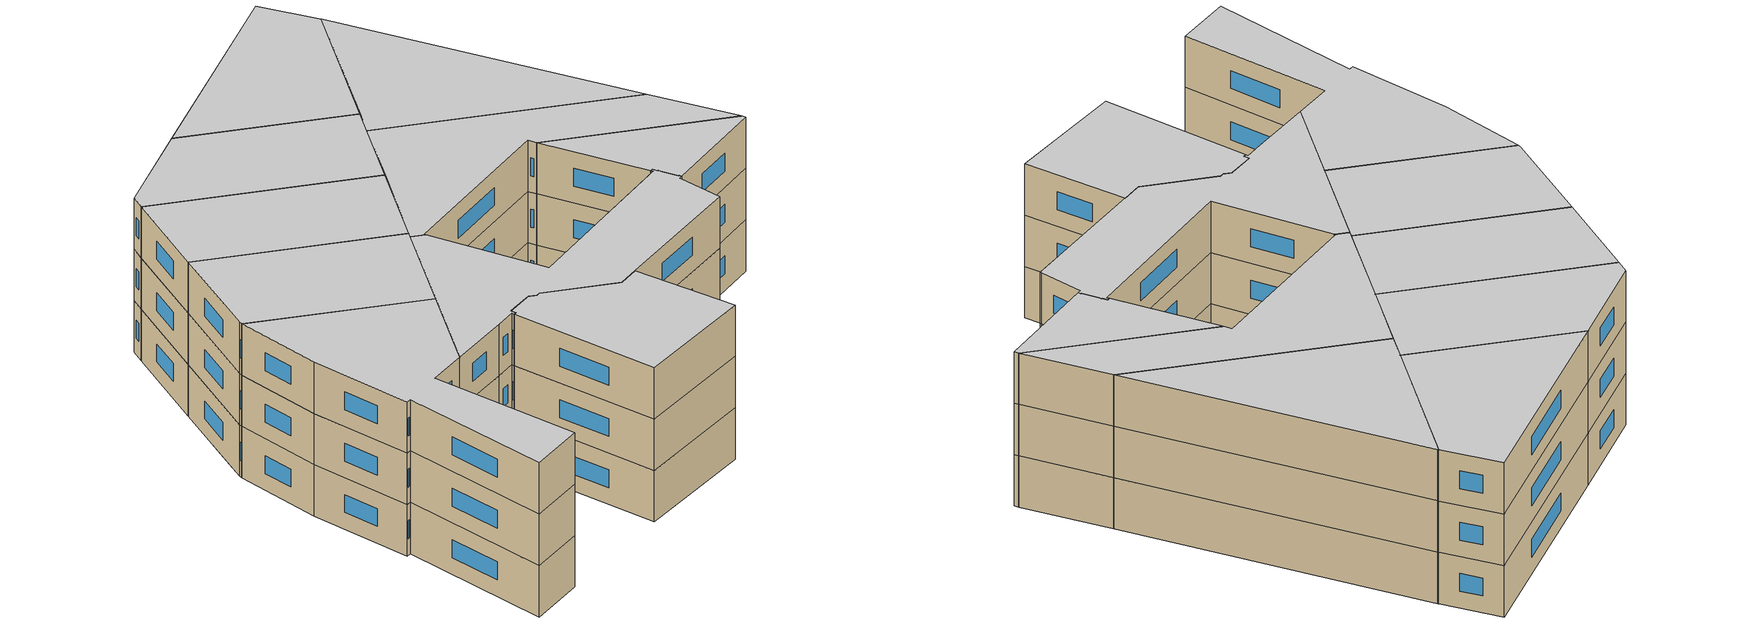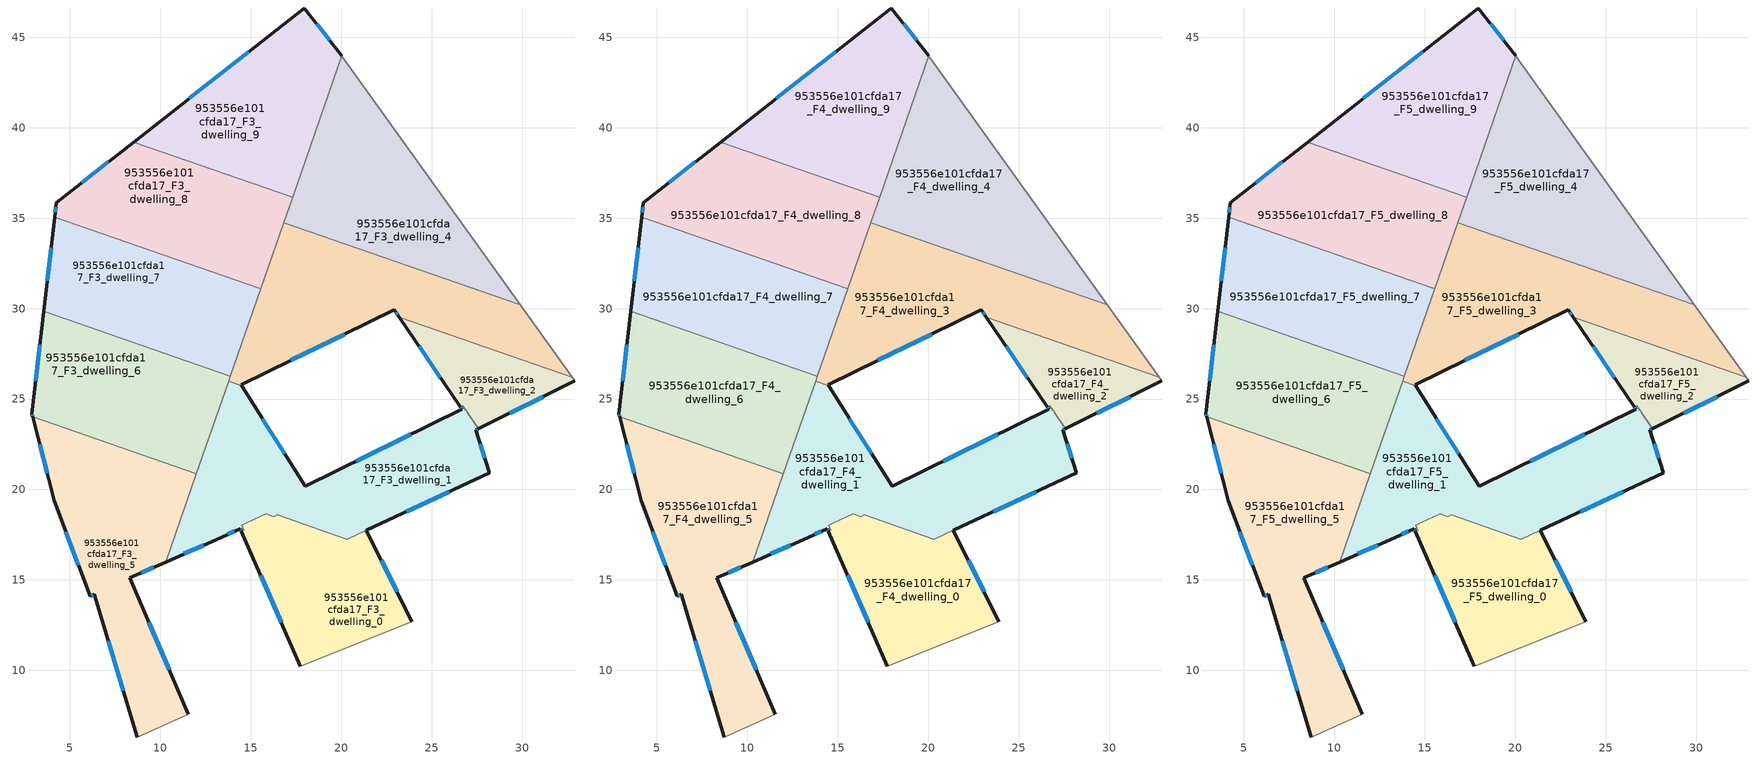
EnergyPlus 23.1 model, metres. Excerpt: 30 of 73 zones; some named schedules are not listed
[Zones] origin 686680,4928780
953556e101cfda17_F3_dwelling_0
 floor to 953556e101cfda17_F2_dwelling_8 (EU_floor_Construction): 21.38,17.74 23.91,12.69 18.26,10.44 19.36,17.58 20.33,17.25 z9
 floor to 953556e101cfda17_F2_dwelling_7 (EU_floor_Construction): 19.36,17.58 18.26,10.44 17.74,10.23 14.48,17.69 14.62,17.75 14.5,18.03 14.77,18.15 15.86,18.64 16.27,18.5 16.47,18.59 z9
 wall outside (EU_wall_Construction): 23.91,12.69 21.38,17.74 / 14.48,17.69 17.74,10.23 z9:12
 wall to 953556e101cfda17_F3_dwelling_1 (EU_wall_Construction): 20.32,17.25 16.47,18.59 16.27,18.5 15.86,18.64 14.77,18.15 14.5,18.03 14.62,17.75 14.48,17.69 / 21.38,17.74 20.33,17.25 z9:12
 wall adiabatic (EU_wall_Construction): 17.74,10.23 23.91,12.69 z9:12
 window (EU_Window_Construction): 23.09,14.33 22.2,16.1 / 15.54,15.27 16.68,12.66 z9.98:11.02
953556e101cfda17_F3_dwelling_1
 floor to 953556e101cfda17_F2_dwelling_6 (EU_floor_Construction): 16.46,22.63 17.06,21.68 14.04,18.71 14.42,17.83 13.4,17.37 10.29,15.99 11.95,20.76 z9
 floor to 953556e101cfda17_F2_dwelling_8 (EU_floor_Construction): 27.44,23.31 27.44,23.29 28.2,20.96 28.21,20.92 20.33,17.25 19.36,17.58 19.91,21.1 26.66,24.45 z9
 floor to 953556e101cfda17_F2_dwelling_5 (EU_floor_Construction): 14.95,25.03 16.46,22.63 11.95,20.76 13.44,25.02 z9
 floor to 953556e101cfda17_F2_dwelling_7 (EU_floor_Construction): 19.91,21.1 19.36,17.58 16.47,18.59 16.27,18.5 15.86,18.64 14.77,18.15 14.5,18.03 14.62,17.75 14.48,17.69 14.04,18.72 17.06,21.68 18.02,20.17 z9
 floor to 953556e101cfda17_F2_dwelling_4 (EU_floor_Construction): 14.5,25.73 14.95,25.03 13.44,25.02 13.77,25.99 z9
 floor to 953556e101cfda17_F2_dwelling_9 (EU_floor_Construction): 26.92,24.41 26.97,24.27 27.5,23.49 27.53,23.5 27.58,23.36 27.44,23.29 27.44,23.31 26.58,24.58 26.71,24.64 26.88,24.39 z9
 wall outside (EU_wall_Construction): 10.29,15.99 13.4,17.37 14.42,17.83 14.48,17.69 / 26.66,24.45 18.02,20.17 14.5,25.73 / 26.66,24.45 26.58,24.58 / 21.38,17.74 28.21,20.92 28.2,20.96 27.44,23.29 27.58,23.36 z9:12
 wall to 953556e101cfda17_F3_dwelling_3 (EU_wall_Construction): 14.5,25.73 13.77,25.99 z9:12
 wall to 953556e101cfda17_F3_dwelling_2 (EU_wall_Construction): 27.58,23.36 27.53,23.5 27.5,23.49 26.97,24.27 26.92,24.41 26.88,24.39 26.71,24.64 26.58,24.58 z9:12
 wall to 953556e101cfda17_F3_dwelling_6 (EU_wall_Construction): 13.77,25.99 11.99,20.86 z9:12
 wall to 953556e101cfda17_F3_dwelling_5 (EU_wall_Construction): 11.99,20.86 10.29,15.99 z9:12
 window (EU_Window_Construction): 14.44,17.79 14.46,17.74 / 13.73,17.52 14.09,17.68 / 11.3,16.44 12.39,16.92 / 16.88,21.98 15.65,23.92 / 23.85,23.06 20.83,21.56 / 26.63,24.49 26.6,24.53 / 27.49,23.31 27.53,23.34 / 27.95,21.72 27.69,22.53 / 23.6,18.77 25.99,19.89 z9.98:11.02
953556e101cfda17_F3_dwelling_2
 floor to 953556e101cfda17_F2_dwelling_10 (EU_floor_Construction): 23.67,29.37 23.49,29.12 23.22,29.52 z9
 floor to 953556e101cfda17_F2_dwelling_9 (EU_floor_Construction): 32.77,26.2 32.91,26 27.58,23.36 27.53,23.5 27.5,23.49 26.97,24.27 26.92,24.41 26.88,24.39 26.71,24.64 26.58,24.58 23.49,29.12 23.67,29.37 z9
 wall outside (EU_wall_Construction): 23.22,29.52 26.58,24.58 / 27.58,23.36 32.91,26 z9:12
 wall to 953556e101cfda17_F3_dwelling_3 (EU_wall_Construction): 32.77,26.2 23.22,29.52 z9:12
 wall adiabatic (EU_wall_Construction): 32.91,26 32.77,26.2 z9:12
 window (EU_Window_Construction): 24.31,27.91 25.48,26.18 / 29.31,24.22 31.18,25.14 z9.98:11.02
953556e101cfda17_F3_dwelling_3
 floor to 953556e101cfda17_F2_dwelling_9 (EU_floor_Construction): 29.9,30.21 32.77,26.2 23.67,29.37 25.43,31.77 z9
 floor to 953556e101cfda17_F2_dwelling_10 (EU_floor_Construction): 25.43,31.77 23.67,29.37 23.22,29.52 22.94,29.93 20.52,28.75 20.52,33.48 z9
 floor to 953556e101cfda17_F2_dwelling_0 (EU_floor_Construction): 20.52,33.48 20.52,28.75 19.64,28.32 18.02,34.35 z9
 floor to 953556e101cfda17_F2_dwelling_4 (EU_floor_Construction): 16.35,26.72 14.46,25.8 14.5,25.73 13.77,25.99 14.31,27.53 z9
 floor to 953556e101cfda17_F2_dwelling_1 (EU_floor_Construction): 18.02,34.35 19.64,28.32 18.75,27.89 15.97,32.3 16.83,34.76 z9
 floor to 953556e101cfda17_F2_dwelling_2 (EU_floor_Construction): 15.97,32.3 18.75,27.89 17.72,27.39 15.03,29.61 z9
 floor to 953556e101cfda17_F2_dwelling_3 (EU_floor_Construction): 17.72,27.39 16.35,26.72 14.31,27.53 15.03,29.61 z9
 wall outside (EU_wall_Construction): 14.5,25.73 14.46,25.8 22.94,29.93 23.22,29.52 z9:12
 wall to 953556e101cfda17_F3_dwelling_4 (EU_wall_Construction): 29.9,30.21 16.83,34.76 z9:12
 wall adiabatic (EU_wall_Construction): 32.77,26.2 29.9,30.21 z9:12
 wall to 953556e101cfda17_F3_dwelling_7 (EU_wall_Construction): 15.55,31.1 13.87,26.26 z9:12
 wall to 953556e101cfda17_F3_dwelling_8 (EU_wall_Construction): 16.83,34.76 15.55,31.09 z9:12
 wall to 953556e101cfda17_F3_dwelling_6 (EU_wall_Construction): 13.87,26.26 13.77,25.99 z9:12
 window (EU_Window_Construction): 23.03,29.8 23.13,29.66 / 17.22,27.14 20.18,28.59 z9.98:11.02
953556e101cfda17_F3_dwelling_4
 floor to 953556e101cfda17_F2_dwelling_0 (EU_floor_Construction): 20.07,43.94 20.52,43.31 20.52,33.48 18.02,34.35 17.44,36.5 20.04,43.98 z9
 floor adiabatic (EU_floor_Construction): 20.52,43.31 20.07,43.94 29.9,30.21 20.52,33.48 z9; 17.44,36.5 18.02,34.35 16.83,34.76 z9
 wall adiabatic (EU_wall_Construction): 29.9,30.21 20.07,43.94 20.04,43.98 z9:12
 wall to 953556e101cfda17_F3_dwelling_9 (EU_wall_Construction): 20.04,43.98 17.31,36.15 z9:12
 wall to 953556e101cfda17_F3_dwelling_8 (EU_wall_Construction): 17.31,36.15 16.83,34.76 z9:12
953556e101cfda17_F3_dwelling_5
 floor to 953556e101cfda17_F2_dwelling_5 (EU_floor_Construction): 11.99,20.86 11.95,20.76 4.74,17.76 4.13,19.38 2.93,24.02 z9
 floor to 953556e101cfda17_F2_dwelling_6 (EU_floor_Construction): 11.95,20.76 10.29,15.99 8.31,15.11 11.55,7.57 8.72,6.31 6.34,14.21 6.11,14.1 4.74,17.76 z9
 wall outside (EU_wall_Construction): 2.93,24.02 4.13,19.38 6.11,14.1 6.34,14.21 8.72,6.31 / 11.55,7.57 8.31,15.11 10.29,15.99 z9:12
 wall to 953556e101cfda17_F3_dwelling_6 (EU_wall_Construction): 11.99,20.86 2.93,24.02 z9:12
 wall adiabatic (EU_wall_Construction): 8.72,6.31 11.55,7.57 z9:12
 window (EU_Window_Construction): 6.19,14.14 6.27,14.17 / 4.78,17.66 5.47,15.82 / 3.32,22.51 3.74,20.89 / 8.95,15.4 9.65,15.7 / 10.5,10.02 9.37,12.66 / 7.12,11.64 7.95,8.88 z9.98:11.02
953556e101cfda17_F3_dwelling_6
 floor to 953556e101cfda17_F2_dwelling_4 (EU_floor_Construction): 13.87,26.26 13.44,25.02 2.98,24.95 3.55,29.86 z9
 floor to 953556e101cfda17_F2_dwelling_5 (EU_floor_Construction): 13.44,25.02 11.99,20.86 2.93,24.02 2.89,24.17 2.98,24.95 z9
 wall outside (EU_wall_Construction): 3.55,29.86 2.89,24.17 2.93,24.02 z9:12
 wall to 953556e101cfda17_F3_dwelling_7 (EU_wall_Construction): 13.87,26.26 3.55,29.86 z9:12
 window (EU_Window_Construction): 2.91,24.12 2.92,24.07 / 3.34,28.01 3.11,26.02 z9.98:11.02
953556e101cfda17_F3_dwelling_7
 floor to 953556e101cfda17_F2_dwelling_3 (EU_floor_Construction): 11.55,32.49 15.03,29.61 14.31,27.53 3.77,31.69 4.16,35.06 z9
 floor to 953556e101cfda17_F2_dwelling_2 (EU_floor_Construction): 15.55,31.09 15.03,29.61 11.55,32.49 z9
 floor to 953556e101cfda17_F2_dwelling_4 (EU_floor_Construction): 14.31,27.53 13.87,26.26 3.55,29.86 3.77,31.69 z9
 wall outside (EU_wall_Construction): 4.16,35.06 3.55,29.86 z9:12
 wall to 953556e101cfda17_F3_dwelling_8 (EU_wall_Construction): 15.55,31.09 4.16,35.06 z9:12
 window (EU_Window_Construction): 3.96,33.37 3.75,31.55 z9.98:11.02
953556e101cfda17_F3_dwelling_8
 floor to 953556e101cfda17_F2_dwelling_2 (EU_floor_Construction): 12.49,37.83 15.97,32.3 15.55,31.09 11.55,32.49 5.9,37.16 8.52,39.22 z9
 floor to 953556e101cfda17_F2_dwelling_3 (EU_floor_Construction): 11.55,32.49 4.16,35.06 4.25,35.87 5.9,37.16 z9
 floor to 953556e101cfda17_F2_dwelling_1 (EU_floor_Construction): 17.31,36.15 15.97,32.3 12.49,37.83 z9
 wall outside (EU_wall_Construction): 8.52,39.22 4.25,35.87 4.16,35.06 z9:12
 wall to 953556e101cfda17_F3_dwelling_9 (EU_wall_Construction): 17.31,36.15 8.52,39.22 z9:12
 window (EU_Window_Construction): 4.22,35.61 4.19,35.33 / 7.13,38.13 5.64,36.96 z9.98:11.02
953556e101cfda17_F3_dwelling_9
 floor to 953556e101cfda17_F2_dwelling_1 (EU_floor_Construction): 15.27,44.52 17.44,36.5 17.31,36.15 12.49,37.83 10.6,40.85 z9
 floor to 953556e101cfda17_F2_dwelling_0 (EU_floor_Construction): 17.96,46.63 20.04,43.98 17.44,36.5 15.27,44.52 z9
 floor to 953556e101cfda17_F2_dwelling_2 (EU_floor_Construction): 10.6,40.85 12.49,37.83 8.52,39.22 z9
 wall outside (EU_wall_Construction): 20.04,43.98 17.96,46.63 8.52,39.22 z9:12
 window (EU_Window_Construction): 14.89,44.22 11.59,41.63 / 19.36,44.84 18.64,45.77 z9.98:11.02
953556e101cfda17_F4_dwelling_0
 floor to 953556e101cfda17_F3_dwelling_0 (EU_floor_Construction): 21.38,17.74 23.91,12.69 17.74,10.23 14.48,17.69 14.62,17.75 14.5,18.03 14.77,18.15 15.86,18.64 16.27,18.5 16.47,18.59 20.33,17.25 z12
 wall outside (EU_wall_Construction): 23.91,12.69 21.38,17.74 / 14.48,17.69 17.74,10.23 z12:15
 wall to 953556e101cfda17_F4_dwelling_1 (EU_wall_Construction): 20.32,17.25 16.47,18.59 16.27,18.5 15.86,18.64 14.77,18.15 14.5,18.03 14.62,17.75 14.48,17.69 / 21.38,17.74 20.33,17.25 z12:15
 wall adiabatic (EU_wall_Construction): 17.74,10.23 23.91,12.69 z12:15
 window (EU_Window_Construction): 23.09,14.33 22.2,16.1 / 15.54,15.27 16.68,12.66 z12.98:14.02
953556e101cfda17_F4_dwelling_1
 floor to 953556e101cfda17_F3_dwelling_1 (EU_floor_Construction): 26.71,24.64 26.88,24.39 26.92,24.41 26.97,24.27 27.5,23.49 27.53,23.5 27.58,23.36 27.44,23.29 28.2,20.96 28.21,20.92 20.32,17.25 16.47,18.59 16.27,18.5 15.86,18.64 14.77,18.15 14.5,18.03 14.62,17.75 14.48,17.69 14.42,17.83 13.4,17.37 10.29,15.99 13.77,25.99 14.5,25.73 18.02,20.17 26.66,24.45 26.58,24.58 z12
 wall outside (EU_wall_Construction): 10.29,15.99 13.4,17.37 14.42,17.83 14.48,17.69 / 26.58,24.58 26.66,24.45 18.02,20.17 14.5,25.73 / 21.38,17.74 28.21,20.92 28.2,20.96 27.44,23.29 27.58,23.36 z12:15
 wall to 953556e101cfda17_F4_dwelling_3 (EU_wall_Construction): 14.5,25.73 13.77,25.99 z12:15
 wall to 953556e101cfda17_F4_dwelling_2 (EU_wall_Construction): 27.58,23.36 27.53,23.5 27.5,23.49 26.97,24.27 26.92,24.41 26.88,24.39 26.71,24.64 26.58,24.58 z12:15
 wall to 953556e101cfda17_F4_dwelling_6 (EU_wall_Construction): 13.77,25.99 11.99,20.86 z12:15
 wall to 953556e101cfda17_F4_dwelling_5 (EU_wall_Construction): 11.99,20.86 10.29,15.99 z12:15
 window (EU_Window_Construction): 14.44,17.79 14.46,17.74 / 13.73,17.52 14.09,17.68 / 11.3,16.44 12.39,16.92 / 16.88,21.98 15.65,23.92 / 23.85,23.06 20.83,21.56 / 26.6,24.53 26.63,24.49 / 27.49,23.31 27.53,23.34 / 27.95,21.72 27.69,22.53 / 23.6,18.77 25.99,19.89 z12.98:14.02
953556e101cfda17_F4_dwelling_2
 floor to 953556e101cfda17_F3_dwelling_2 (EU_floor_Construction): 32.77,26.2 32.91,26 27.58,23.36 27.53,23.5 27.5,23.49 26.97,24.27 26.92,24.41 26.88,24.39 26.71,24.64 26.58,24.58 23.22,29.52 z12
 wall outside (EU_wall_Construction): 23.22,29.52 26.58,24.58 / 27.58,23.36 32.91,26 z12:15
 wall to 953556e101cfda17_F4_dwelling_3 (EU_wall_Construction): 32.77,26.2 23.22,29.52 z12:15
 wall adiabatic (EU_wall_Construction): 32.91,26 32.77,26.2 z12:15
 window (EU_Window_Construction): 24.31,27.91 25.48,26.18 / 29.31,24.22 31.18,25.14 z12.98:14.02
953556e101cfda17_F4_dwelling_3
 floor to 953556e101cfda17_F3_dwelling_3 (EU_floor_Construction): 29.9,30.21 32.77,26.2 23.22,29.52 22.94,29.93 14.46,25.8 14.5,25.73 13.77,25.99 16.83,34.76 z12
 wall outside (EU_wall_Construction): 14.5,25.73 14.46,25.8 22.94,29.93 23.22,29.52 z12:15
 wall to 953556e101cfda17_F4_dwelling_4 (EU_wall_Construction): 29.9,30.21 16.83,34.76 z12:15
 wall adiabatic (EU_wall_Construction): 32.77,26.2 29.9,30.21 z12:15
 wall to 953556e101cfda17_F4_dwelling_7 (EU_wall_Construction): 15.55,31.1 13.87,26.26 z12:15
 wall to 953556e101cfda17_F4_dwelling_8 (EU_wall_Construction): 16.83,34.76 15.55,31.09 z12:15
 wall to 953556e101cfda17_F4_dwelling_6 (EU_wall_Construction): 13.87,26.26 13.77,25.99 z12:15
 window (EU_Window_Construction): 23.03,29.8 23.13,29.66 / 17.22,27.14 20.18,28.59 z12.98:14.02
953556e101cfda17_F4_dwelling_4
 floor to 953556e101cfda17_F3_dwelling_4 (EU_floor_Construction): 20.07,43.94 29.9,30.21 16.83,34.76 20.04,43.98 z12
 wall adiabatic (EU_wall_Construction): 29.9,30.21 20.07,43.94 20.04,43.98 z12:15
 wall to 953556e101cfda17_F4_dwelling_9 (EU_wall_Construction): 20.04,43.98 17.31,36.15 z12:15
 wall to 953556e101cfda17_F4_dwelling_8 (EU_wall_Construction): 17.31,36.15 16.83,34.76 z12:15
953556e101cfda17_F4_dwelling_5
 floor to 953556e101cfda17_F3_dwelling_5 (EU_floor_Construction): 11.99,20.86 10.29,15.99 8.31,15.11 11.55,7.57 8.72,6.31 6.34,14.21 6.11,14.1 4.13,19.38 2.93,24.02 z12
 wall outside (EU_wall_Construction): 2.93,24.02 4.13,19.38 6.11,14.1 6.34,14.21 8.72,6.31 / 11.55,7.57 8.31,15.11 10.29,15.99 z12:15
 wall to 953556e101cfda17_F4_dwelling_6 (EU_wall_Construction): 11.99,20.86 2.93,24.02 z12:15
 wall adiabatic (EU_wall_Construction): 8.72,6.31 11.55,7.57 z12:15
 window (EU_Window_Construction): 6.19,14.14 6.27,14.17 / 4.78,17.66 5.47,15.82 / 3.32,22.51 3.74,20.89 / 8.95,15.4 9.65,15.7 / 10.5,10.02 9.37,12.66 / 7.12,11.64 7.95,8.88 z12.98:14.02
953556e101cfda17_F4_dwelling_6
 floor to 953556e101cfda17_F3_dwelling_6 (EU_floor_Construction): 13.87,26.26 11.99,20.86 2.93,24.02 2.89,24.17 3.55,29.86 z12
 wall outside (EU_wall_Construction): 3.55,29.86 2.89,24.17 2.93,24.02 z12:15
 wall to 953556e101cfda17_F4_dwelling_7 (EU_wall_Construction): 13.87,26.26 3.55,29.86 z12:15
 window (EU_Window_Construction): 2.91,24.12 2.92,24.07 / 3.34,28.01 3.11,26.02 z12.98:14.02
953556e101cfda17_F4_dwelling_7
 floor to 953556e101cfda17_F3_dwelling_7 (EU_floor_Construction): 15.55,31.09 13.87,26.26 3.55,29.86 4.16,35.06 z12
 wall outside (EU_wall_Construction): 4.16,35.06 3.55,29.86 z12:15
 wall to 953556e101cfda17_F4_dwelling_8 (EU_wall_Construction): 15.55,31.09 4.16,35.06 z12:15
 window (EU_Window_Construction): 3.96,33.37 3.75,31.55 z12.98:14.02
953556e101cfda17_F4_dwelling_8
 floor to 953556e101cfda17_F3_dwelling_8 (EU_floor_Construction): 17.31,36.15 15.55,31.09 4.16,35.06 4.25,35.87 8.52,39.22 z12
 wall outside (EU_wall_Construction): 8.52,39.22 4.25,35.87 4.16,35.06 z12:15
 wall to 953556e101cfda17_F4_dwelling_9 (EU_wall_Construction): 17.31,36.15 8.52,39.22 z12:15
 window (EU_Window_Construction): 4.22,35.61 4.19,35.33 / 7.13,38.13 5.64,36.96 z12.98:14.02
953556e101cfda17_F4_dwelling_9
 floor to 953556e101cfda17_F3_dwelling_9 (EU_floor_Construction): 17.96,46.63 20.04,43.98 17.31,36.15 8.52,39.22 z12
 wall outside (EU_wall_Construction): 20.04,43.98 17.96,46.63 8.52,39.22 z12:15
 window (EU_Window_Construction): 14.89,44.22 11.59,41.63 / 19.36,44.84 18.64,45.77 z12.98:14.02
953556e101cfda17_F5_dwelling_0
 floor to 953556e101cfda17_F4_dwelling_0 (EU_floor_Construction): 21.38,17.74 23.91,12.69 17.74,10.23 14.48,17.69 14.62,17.75 14.5,18.03 14.77,18.15 15.86,18.64 16.27,18.5 16.47,18.59 20.33,17.25 z15
 wall outside (EU_wall_Construction): 23.91,12.69 21.38,17.74 / 14.48,17.69 17.74,10.23 z15:18
 wall to 953556e101cfda17_F5_dwelling_1 (EU_wall_Construction): 20.32,17.25 16.47,18.59 16.27,18.5 15.86,18.64 14.77,18.15 14.5,18.03 14.62,17.75 14.48,17.69 / 21.38,17.74 20.33,17.25 z15:18
 wall adiabatic (EU_wall_Construction): 17.74,10.23 23.91,12.69 z15:18
 window (EU_Window_Construction): 23.09,14.33 22.2,16.1 / 15.54,15.27 16.68,12.66 z15.98:17.02
 ceiling to 953556e101cfda17_F6_dwelling_0 (EU_floor_Construction): 23.91,12.69 21.38,17.74 20.33,17.25 16.47,18.59 16.27,18.5 15.86,18.64 14.77,18.15 14.5,18.03 14.62,17.75 14.48,17.69 17.74,10.23 z18
953556e101cfda17_F5_dwelling_1
 floor to 953556e101cfda17_F4_dwelling_1 (EU_floor_Construction): 26.71,24.64 26.88,24.39 26.92,24.41 26.97,24.27 27.5,23.49 27.53,23.5 27.58,23.36 27.44,23.29 28.2,20.96 28.21,20.92 20.32,17.25 16.47,18.59 16.27,18.5 15.86,18.64 14.77,18.15 14.5,18.03 14.62,17.75 14.48,17.69 14.42,17.83 13.4,17.37 10.29,15.99 13.77,25.99 14.5,25.73 18.02,20.17 26.66,24.45 26.58,24.58 z15
 wall outside (EU_wall_Construction): 10.29,15.99 13.4,17.37 14.42,17.83 14.48,17.69 / 26.58,24.58 26.66,24.45 18.02,20.17 14.5,25.73 / 21.38,17.74 28.21,20.92 28.2,20.96 27.44,23.29 27.58,23.36 z15:18
 wall to 953556e101cfda17_F5_dwelling_3 (EU_wall_Construction): 14.5,25.73 13.77,25.99 z15:18
 wall to 953556e101cfda17_F5_dwelling_2 (EU_wall_Construction): 27.58,23.36 27.53,23.5 27.5,23.49 26.97,24.27 26.92,24.41 26.88,24.39 26.71,24.64 26.58,24.58 z15:18
 wall to 953556e101cfda17_F5_dwelling_6 (EU_wall_Construction): 13.77,25.99 11.99,20.86 z15:18
 wall to 953556e101cfda17_F5_dwelling_5 (EU_wall_Construction): 11.99,20.86 10.29,15.99 z15:18
 window (EU_Window_Construction): 14.44,17.79 14.46,17.74 / 13.73,17.52 14.09,17.68 / 11.3,16.44 12.39,16.92 / 16.88,21.98 15.65,23.92 / 23.85,23.06 20.83,21.56 / 26.6,24.53 26.63,24.49 / 27.49,23.31 27.53,23.34 / 27.95,21.72 27.69,22.53 / 23.6,18.77 25.99,19.89 z15.98:17.02
 ceiling to 953556e101cfda17_F6_dwelling_1 (EU_floor_Construction): 28.21,20.92 28.2,20.96 27.44,23.29 27.58,23.36 27.53,23.5 27.5,23.49 26.97,24.27 26.92,24.41 26.88,24.39 26.71,24.64 26.58,24.58 26.66,24.45 18.02,20.17 14.5,25.73 13.77,25.99 10.29,15.99 13.4,17.37 14.42,17.83 14.48,17.69 14.62,17.75 14.5,18.03 14.77,18.15 15.86,18.64 16.27,18.5 16.47,18.59 20.32,17.25 z18
953556e101cfda17_F5_dwelling_2
 floor to 953556e101cfda17_F4_dwelling_2 (EU_floor_Construction): 32.77,26.2 32.91,26 27.58,23.36 27.53,23.5 27.5,23.49 26.97,24.27 26.92,24.41 26.88,24.39 26.71,24.64 26.58,24.58 23.22,29.52 z15
 wall outside (EU_wall_Construction): 23.22,29.52 26.58,24.58 / 27.58,23.36 32.91,26 z15:18
 wall to 953556e101cfda17_F5_dwelling_3 (EU_wall_Construction): 32.77,26.2 23.22,29.52 z15:18
 wall adiabatic (EU_wall_Construction): 32.91,26 32.77,26.2 z15:18
 window (EU_Window_Construction): 24.31,27.91 25.48,26.18 / 29.31,24.22 31.18,25.14 z15.98:17.02
 ceiling to 953556e101cfda17_F6_dwelling_2 (EU_floor_Construction): 32.91,26 32.77,26.2 23.22,29.52 26.58,24.58 26.71,24.64 26.88,24.39 26.92,24.41 26.97,24.27 27.5,23.49 27.53,23.5 27.58,23.36 z18
953556e101cfda17_F5_dwelling_3
 floor to 953556e101cfda17_F4_dwelling_3 (EU_floor_Construction): 29.9,30.21 32.77,26.2 23.22,29.52 22.94,29.93 14.46,25.8 14.5,25.73 13.77,25.99 16.83,34.76 z15
 wall outside (EU_wall_Construction): 14.5,25.73 14.46,25.8 22.94,29.93 23.22,29.52 z15:18
 wall to 953556e101cfda17_F5_dwelling_4 (EU_wall_Construction): 29.9,30.21 16.83,34.76 z15:18
 wall adiabatic (EU_wall_Construction): 32.77,26.2 29.9,30.21 z15:18
 wall to 953556e101cfda17_F5_dwelling_7 (EU_wall_Construction): 15.55,31.1 13.87,26.26 z15:18
 wall to 953556e101cfda17_F5_dwelling_8 (EU_wall_Construction): 16.83,34.76 15.55,31.09 z15:18
 wall to 953556e101cfda17_F5_dwelling_6 (EU_wall_Construction): 13.87,26.26 13.77,25.99 z15:18
 window (EU_Window_Construction): 23.03,29.8 23.13,29.66 / 17.22,27.14 20.18,28.59 z15.98:17.02
 ceiling to 953556e101cfda17_F6_dwelling_3 (EU_floor_Construction): 32.77,26.2 29.9,30.21 16.83,34.76 13.77,25.99 14.5,25.73 14.46,25.8 22.94,29.93 23.22,29.52 z18
953556e101cfda17_F5_dwelling_4
 floor to 953556e101cfda17_F4_dwelling_4 (EU_floor_Construction): 20.07,43.94 29.9,30.21 16.83,34.76 20.04,43.98 z15
 wall adiabatic (EU_wall_Construction): 29.9,30.21 20.07,43.94 20.04,43.98 z15:18
 wall to 953556e101cfda17_F5_dwelling_9 (EU_wall_Construction): 20.04,43.98 17.31,36.15 z15:18
 wall to 953556e101cfda17_F5_dwelling_8 (EU_wall_Construction): 17.31,36.15 16.83,34.76 z15:18
 ceiling to 953556e101cfda17_F6_dwelling_4 (EU_floor_Construction): 29.9,30.21 20.07,43.94 20.04,43.98 16.83,34.76 z18
953556e101cfda17_F5_dwelling_5
 floor to 953556e101cfda17_F4_dwelling_5 (EU_floor_Construction): 11.99,20.86 10.29,15.99 8.31,15.11 11.55,7.57 8.72,6.31 6.34,14.21 6.11,14.1 4.13,19.38 2.93,24.02 z15
 wall outside (EU_wall_Construction): 2.93,24.02 4.13,19.38 6.11,14.1 6.34,14.21 8.72,6.31 / 11.55,7.57 8.31,15.11 10.29,15.99 z15:18
 wall to 953556e101cfda17_F5_dwelling_6 (EU_wall_Construction): 11.99,20.86 2.93,24.02 z15:18
 wall adiabatic (EU_wall_Construction): 8.72,6.31 11.55,7.57 z15:18
 window (EU_Window_Construction): 6.19,14.14 6.27,14.17 / 4.78,17.66 5.47,15.82 / 3.32,22.51 3.74,20.89 / 8.95,15.4 9.65,15.7 / 10.5,10.02 9.37,12.66 / 7.12,11.64 7.95,8.88 z15.98:17.02
 ceiling to 953556e101cfda17_F6_dwelling_5 (EU_floor_Construction): 11.55,7.57 8.31,15.11 10.29,15.99 11.99,20.86 2.93,24.02 4.13,19.38 6.11,14.1 6.34,14.21 8.72,6.31 z18
953556e101cfda17_F5_dwelling_6
 floor to 953556e101cfda17_F4_dwelling_6 (EU_floor_Construction): 13.87,26.26 11.99,20.86 2.93,24.02 2.89,24.17 3.55,29.86 z15
 wall outside (EU_wall_Construction): 3.55,29.86 2.89,24.17 2.93,24.02 z15:18
 wall to 953556e101cfda17_F5_dwelling_7 (EU_wall_Construction): 13.87,26.26 3.55,29.86 z15:18
 window (EU_Window_Construction): 2.91,24.12 2.92,24.07 / 3.34,28.01 3.11,26.02 z15.98:17.02
 ceiling to 953556e101cfda17_F6_dwelling_6 (EU_floor_Construction): 11.99,20.86 13.87,26.26 3.55,29.86 2.89,24.17 2.93,24.02 z18
953556e101cfda17_F5_dwelling_7
 floor to 953556e101cfda17_F4_dwelling_7 (EU_floor_Construction): 15.55,31.09 13.87,26.26 3.55,29.86 4.16,35.06 z15
 wall outside (EU_wall_Construction): 4.16,35.06 3.55,29.86 z15:18
 wall to 953556e101cfda17_F5_dwelling_8 (EU_wall_Construction): 15.55,31.09 4.16,35.06 z15:18
 window (EU_Window_Construction): 3.96,33.37 3.75,31.55 z15.98:17.02
 ceiling to 953556e101cfda17_F6_dwelling_7 (EU_floor_Construction): 13.87,26.26 15.55,31.09 4.16,35.06 3.55,29.86 z18
953556e101cfda17_F5_dwelling_8
 floor to 953556e101cfda17_F4_dwelling_8 (EU_floor_Construction): 17.31,36.15 15.55,31.09 4.16,35.06 4.25,35.87 8.52,39.22 z15
 wall outside (EU_wall_Construction): 8.52,39.22 4.25,35.87 4.16,35.06 z15:18
 wall to 953556e101cfda17_F5_dwelling_9 (EU_wall_Construction): 17.31,36.15 8.52,39.22 z15:18
 window (EU_Window_Construction): 4.22,35.61 4.19,35.33 / 7.13,38.13 5.64,36.96 z15.98:17.02
 ceiling to 953556e101cfda17_F6_dwelling_8 (EU_floor_Construction): 15.55,31.09 17.31,36.15 8.52,39.22 4.25,35.87 4.16,35.06 z18
953556e101cfda17_F5_dwelling_9
 floor to 953556e101cfda17_F4_dwelling_9 (EU_floor_Construction): 17.96,46.63 20.04,43.98 17.31,36.15 8.52,39.22 z15
 wall outside (EU_wall_Construction): 20.04,43.98 17.96,46.63 8.52,39.22 z15:18
 window (EU_Window_Construction): 14.89,44.22 11.59,41.63 / 19.36,44.84 18.64,45.77 z15.98:17.02
 ceiling to 953556e101cfda17_F6_dwelling_9 (EU_floor_Construction): 17.31,36.15 20.04,43.98 17.96,46.63 8.52,39.22 z18
[Building]
EU S2 Campaign: North Axis=0; Terrain=City; Solar Distribution=FullExterior
[Site:Location]
Bologna: Latitude=44.5; Longitude=11.25; Time Zone=1; Elevation=37
[SizingPeriod:WeatherFileDays]
AnnualSizingPeriod: Begin Month=1; Begin Day of Month=1; End Month=12; End Day of Month=31; Day of Week for Start Day=Monday; Use Weather File Daylight Saving Period=No; Use Weather File Rain and Snow Indicators=No
[MATERIAL]
EU_InternalMass_Material: Roughness=MediumRough; Thickness=0.1; Conductivity=1; Density=1800; Specific Heat=900; Thermal Absorptance=0.9; Solar Absorptance=0.7; Visible Absorptance=0.7
[MATERIAL:NOMASS] Roughness=MediumRough; Thermal Absorptance=0.9; Solar Absorptance=0.7; Visible Absorptance=0.7
Name | Thermal Resistance
EU_wall_NoMass | 0.905828
EU_floor_NoMass | 0.67114
[WINDOWMATERIAL:SIMPLEGLAZINGSYSTEM]
EU_Window_SimpleGlazing: UFactor=4.52486; Solar Heat Gain Coefficient=0.85; Visible Transmittance=0.85
[CONSTRUCTION]
EU_wall_Construction: EU_wall_NoMass
EU_floor_Construction: EU_floor_NoMass
EU_Window_Construction: EU_Window_SimpleGlazing
EU_InternalMass_Construction: EU_InternalMass_Material
[ZONE] Type=1; Multiplier=1; Ceiling Height=autocalculate; Floor Area=autocalculate; Part of Total Floor Area=Yes
Name | Volume
953556e101cfda17_F3_dwelling_0; 953556e101cfda17_F4_dwelling_0; 953556e101cfda17_F5_dwelling_0 | 139.222
953556e101cfda17_F3_dwelling_1 | 222.948
953556e101cfda17_F4_dwelling_1; 953556e101cfda17_F5_dwelling_1 | 222.895
953556e101cfda17_F3_dwelling_2; 953556e101cfda17_F4_dwelling_2; 953556e101cfda17_F5_dwelling_2 | 69.6328
953556e101cfda17_F3_dwelling_3; 953556e101cfda17_F4_dwelling_3; 953556e101cfda17_F5_dwelling_3 | 209.917
953556e101cfda17_F3_dwelling_4; 953556e101cfda17_F4_dwelling_4; 953556e101cfda17_F5_dwelling_4 | 202.636
953556e101cfda17_F3_dwelling_5; 953556e101cfda17_F4_dwelling_5; 953556e101cfda17_F5_dwelling_5 | 214.194
953556e101cfda17_F3_dwelling_6; 953556e101cfda17_F4_dwelling_6; 953556e101cfda17_F5_dwelling_6 | 176.458
953556e101cfda17_F3_dwelling_7; 953556e101cfda17_F4_dwelling_7; 953556e101cfda17_F5_dwelling_7 | 176.422
953556e101cfda17_F3_dwelling_8; 953556e101cfda17_F4_dwelling_8; 953556e101cfda17_F5_dwelling_8 | 176.443
953556e101cfda17_F3_dwelling_9; 953556e101cfda17_F4_dwelling_9; 953556e101cfda17_F5_dwelling_9 | 176.435
[INTERNALMASS] Construction=EU_InternalMass_Construction
Name | Zone or ZoneList | Surface Area
953556e101cfda17_F3_dwelling_0_EU_InternalMass | 953556e101cfda17_F3_dwelling_0 | 46.4062
953556e101cfda17_F3_dwelling_1_EU_InternalMass | 953556e101cfda17_F3_dwelling_1 | 74.3158
953556e101cfda17_F3_dwelling_2_EU_InternalMass | 953556e101cfda17_F3_dwelling_2 | 23.211
953556e101cfda17_F3_dwelling_3_EU_InternalMass | 953556e101cfda17_F3_dwelling_3 | 69.9729
953556e101cfda17_F3_dwelling_4_EU_InternalMass | 953556e101cfda17_F3_dwelling_4 | 67.5429
953556e101cfda17_F3_dwelling_5_EU_InternalMass | 953556e101cfda17_F3_dwelling_5 | 71.3986
953556e101cfda17_F3_dwelling_6_EU_InternalMass | 953556e101cfda17_F3_dwelling_6 | 58.8192
953556e101cfda17_F3_dwelling_7_EU_InternalMass | 953556e101cfda17_F3_dwelling_7 | 58.8077
953556e101cfda17_F3_dwelling_8_EU_InternalMass | 953556e101cfda17_F3_dwelling_8 | 58.814
953556e101cfda17_F3_dwelling_9_EU_InternalMass | 953556e101cfda17_F3_dwelling_9 | 58.8119
953556e101cfda17_F4_dwelling_0_EU_InternalMass | 953556e101cfda17_F4_dwelling_0 | 46.4062
953556e101cfda17_F4_dwelling_1_EU_InternalMass | 953556e101cfda17_F4_dwelling_1 | 74.3158
953556e101cfda17_F4_dwelling_2_EU_InternalMass | 953556e101cfda17_F4_dwelling_2 | 23.211
953556e101cfda17_F4_dwelling_3_EU_InternalMass | 953556e101cfda17_F4_dwelling_3 | 69.9729
953556e101cfda17_F4_dwelling_4_EU_InternalMass | 953556e101cfda17_F4_dwelling_4 | 67.5429
953556e101cfda17_F4_dwelling_5_EU_InternalMass | 953556e101cfda17_F4_dwelling_5 | 71.3986
953556e101cfda17_F4_dwelling_6_EU_InternalMass | 953556e101cfda17_F4_dwelling_6 | 58.8192
953556e101cfda17_F4_dwelling_7_EU_InternalMass | 953556e101cfda17_F4_dwelling_7 | 58.8077
953556e101cfda17_F4_dwelling_8_EU_InternalMass | 953556e101cfda17_F4_dwelling_8 | 58.814
953556e101cfda17_F4_dwelling_9_EU_InternalMass | 953556e101cfda17_F4_dwelling_9 | 58.8119
953556e101cfda17_F5_dwelling_0_EU_InternalMass | 953556e101cfda17_F5_dwelling_0 | 46.4062
953556e101cfda17_F5_dwelling_1_EU_InternalMass | 953556e101cfda17_F5_dwelling_1 | 74.3158
953556e101cfda17_F5_dwelling_2_EU_InternalMass | 953556e101cfda17_F5_dwelling_2 | 23.211
953556e101cfda17_F5_dwelling_3_EU_InternalMass | 953556e101cfda17_F5_dwelling_3 | 69.9729
953556e101cfda17_F5_dwelling_4_EU_InternalMass | 953556e101cfda17_F5_dwelling_4 | 67.5429
953556e101cfda17_F5_dwelling_5_EU_InternalMass | 953556e101cfda17_F5_dwelling_5 | 71.3986
953556e101cfda17_F5_dwelling_6_EU_InternalMass | 953556e101cfda17_F5_dwelling_6 | 58.8192
953556e101cfda17_F5_dwelling_7_EU_InternalMass | 953556e101cfda17_F5_dwelling_7 | 58.8077
953556e101cfda17_F5_dwelling_8_EU_InternalMass | 953556e101cfda17_F5_dwelling_8 | 58.814
953556e101cfda17_F5_dwelling_9_EU_InternalMass | 953556e101cfda17_F5_dwelling_9 | 58.8119
[OTHEREQUIPMENT] Fuel Type=Electricity; Design Level Calculation Method=Watts/Area; Power per Zone Floor Area=1; Fraction Latent=0; Fraction Radiant=0; Fraction Lost=0; Carbon Dioxide Generation Rate=0; EndUse Subcategory=EU_Step8_InternalGains
Name | Zone or ZoneList or Space or SpaceList | Schedule
EU_Step8_InternalGain_953556e101cfda17_F3_dwelling_0_f000 | 953556e101cfda17_F3_dwelling_0 | EU_Step8_GainSchedule_953556e101cfda17_F3_dwelling_0_f000
EU_Step8_InternalGain_953556e101cfda17_F3_dwelling_1_f000 | 953556e101cfda17_F3_dwelling_1 | EU_Step8_GainSchedule_953556e101cfda17_F3_dwelling_1_f000
EU_Step8_InternalGain_953556e101cfda17_F3_dwelling_2_f000 | 953556e101cfda17_F3_dwelling_2 | EU_Step8_GainSchedule_953556e101cfda17_F3_dwelling_2_f000
EU_Step8_InternalGain_953556e101cfda17_F3_dwelling_3_f000 | 953556e101cfda17_F3_dwelling_3 | EU_Step8_GainSchedule_953556e101cfda17_F3_dwelling_3_f000
EU_Step8_InternalGain_953556e101cfda17_F3_dwelling_4_f000 | 953556e101cfda17_F3_dwelling_4 | EU_Step8_GainSchedule_953556e101cfda17_F3_dwelling_4_f000
EU_Step8_InternalGain_953556e101cfda17_F3_dwelling_5_f000 | 953556e101cfda17_F3_dwelling_5 | EU_Step8_GainSchedule_953556e101cfda17_F3_dwelling_5_f000
EU_Step8_InternalGain_953556e101cfda17_F3_dwelling_6_f000 | 953556e101cfda17_F3_dwelling_6 | EU_Step8_GainSchedule_953556e101cfda17_F3_dwelling_6_f000
EU_Step8_InternalGain_953556e101cfda17_F3_dwelling_7_f000 | 953556e101cfda17_F3_dwelling_7 | EU_Step8_GainSchedule_953556e101cfda17_F3_dwelling_7_f000
EU_Step8_InternalGain_953556e101cfda17_F3_dwelling_8_f000 | 953556e101cfda17_F3_dwelling_8 | EU_Step8_GainSchedule_953556e101cfda17_F3_dwelling_8_f000
EU_Step8_InternalGain_953556e101cfda17_F3_dwelling_9_f000 | 953556e101cfda17_F3_dwelling_9 | EU_Step8_GainSchedule_953556e101cfda17_F3_dwelling_9_f000
EU_Step8_InternalGain_953556e101cfda17_F4_dwelling_0_f000 | 953556e101cfda17_F4_dwelling_0 | EU_Step8_GainSchedule_953556e101cfda17_F4_dwelling_0_f000
EU_Step8_InternalGain_953556e101cfda17_F4_dwelling_1_f000 | 953556e101cfda17_F4_dwelling_1 | EU_Step8_GainSchedule_953556e101cfda17_F4_dwelling_1_f000
EU_Step8_InternalGain_953556e101cfda17_F4_dwelling_2_f000 | 953556e101cfda17_F4_dwelling_2 | EU_Step8_GainSchedule_953556e101cfda17_F4_dwelling_2_f000
EU_Step8_InternalGain_953556e101cfda17_F4_dwelling_3_f000 | 953556e101cfda17_F4_dwelling_3 | EU_Step8_GainSchedule_953556e101cfda17_F4_dwelling_3_f000
EU_Step8_InternalGain_953556e101cfda17_F4_dwelling_4_f000 | 953556e101cfda17_F4_dwelling_4 | EU_Step8_GainSchedule_953556e101cfda17_F4_dwelling_4_f000
EU_Step8_InternalGain_953556e101cfda17_F4_dwelling_5_f000 | 953556e101cfda17_F4_dwelling_5 | EU_Step8_GainSchedule_953556e101cfda17_F4_dwelling_5_f000
EU_Step8_InternalGain_953556e101cfda17_F4_dwelling_6_f000 | 953556e101cfda17_F4_dwelling_6 | EU_Step8_GainSchedule_953556e101cfda17_F4_dwelling_6_f000
EU_Step8_InternalGain_953556e101cfda17_F4_dwelling_7_f000 | 953556e101cfda17_F4_dwelling_7 | EU_Step8_GainSchedule_953556e101cfda17_F4_dwelling_7_f000
EU_Step8_InternalGain_953556e101cfda17_F4_dwelling_8_f000 | 953556e101cfda17_F4_dwelling_8 | EU_Step8_GainSchedule_953556e101cfda17_F4_dwelling_8_f000
EU_Step8_InternalGain_953556e101cfda17_F4_dwelling_9_f000 | 953556e101cfda17_F4_dwelling_9 | EU_Step8_GainSchedule_953556e101cfda17_F4_dwelling_9_f000
EU_Step8_InternalGain_953556e101cfda17_F5_dwelling_0_f000 | 953556e101cfda17_F5_dwelling_0 | EU_Step8_GainSchedule_953556e101cfda17_F5_dwelling_0_f000
EU_Step8_InternalGain_953556e101cfda17_F5_dwelling_1_f000 | 953556e101cfda17_F5_dwelling_1 | EU_Step8_GainSchedule_953556e101cfda17_F5_dwelling_1_f000
EU_Step8_InternalGain_953556e101cfda17_F5_dwelling_2_f000 | 953556e101cfda17_F5_dwelling_2 | EU_Step8_GainSchedule_953556e101cfda17_F5_dwelling_2_f000
EU_Step8_InternalGain_953556e101cfda17_F5_dwelling_3_f000 | 953556e101cfda17_F5_dwelling_3 | EU_Step8_GainSchedule_953556e101cfda17_F5_dwelling_3_f000
EU_Step8_InternalGain_953556e101cfda17_F5_dwelling_4_f000 | 953556e101cfda17_F5_dwelling_4 | EU_Step8_GainSchedule_953556e101cfda17_F5_dwelling_4_f000
EU_Step8_InternalGain_953556e101cfda17_F5_dwelling_5_f000 | 953556e101cfda17_F5_dwelling_5 | EU_Step8_GainSchedule_953556e101cfda17_F5_dwelling_5_f000
EU_Step8_InternalGain_953556e101cfda17_F5_dwelling_6_f000 | 953556e101cfda17_F5_dwelling_6 | EU_Step8_GainSchedule_953556e101cfda17_F5_dwelling_6_f000
EU_Step8_InternalGain_953556e101cfda17_F5_dwelling_7_f000 | 953556e101cfda17_F5_dwelling_7 | EU_Step8_GainSchedule_953556e101cfda17_F5_dwelling_7_f000
EU_Step8_InternalGain_953556e101cfda17_F5_dwelling_8_f000 | 953556e101cfda17_F5_dwelling_8 | EU_Step8_GainSchedule_953556e101cfda17_F5_dwelling_8_f000
EU_Step8_InternalGain_953556e101cfda17_F5_dwelling_9_f000 | 953556e101cfda17_F5_dwelling_9 | EU_Step8_GainSchedule_953556e101cfda17_F5_dwelling_9_f000
[ZONEVENTILATION:DESIGNFLOWRATE] Schedule=EU_AlwaysOn; Design Flow Rate Calculation Method=AirChanges/Hour; Air Changes per Hour=0.73129; Ventilation Type=Natural; Fan Pressure Rise=0; Fan Total Efficiency=1; Constant Term Coefficient=1; Temperature Term Coefficient=0; Velocity Term Coefficient=0; Velocity Squared Term Coefficient=0; Minimum Indoor Temperature=-100; Maximum Indoor Temperature=100; Delta Temperature=-100; Minimum Outdoor Temperature=-100; Maximum Outdoor Temperature=100; Maximum Wind Speed=40
Name | Zone or ZoneList or Space or SpaceList
EU_ConstantAir_953556e101cfda17_F3_dwelling_0 | 953556e101cfda17_F3_dwelling_0
EU_ConstantAir_953556e101cfda17_F3_dwelling_1 | 953556e101cfda17_F3_dwelling_1
EU_ConstantAir_953556e101cfda17_F3_dwelling_2 | 953556e101cfda17_F3_dwelling_2
EU_ConstantAir_953556e101cfda17_F3_dwelling_3 | 953556e101cfda17_F3_dwelling_3
EU_ConstantAir_953556e101cfda17_F3_dwelling_4 | 953556e101cfda17_F3_dwelling_4
EU_ConstantAir_953556e101cfda17_F3_dwelling_5 | 953556e101cfda17_F3_dwelling_5
EU_ConstantAir_953556e101cfda17_F3_dwelling_6 | 953556e101cfda17_F3_dwelling_6
EU_ConstantAir_953556e101cfda17_F3_dwelling_7 | 953556e101cfda17_F3_dwelling_7
EU_ConstantAir_953556e101cfda17_F3_dwelling_8 | 953556e101cfda17_F3_dwelling_8
EU_ConstantAir_953556e101cfda17_F3_dwelling_9 | 953556e101cfda17_F3_dwelling_9
EU_ConstantAir_953556e101cfda17_F4_dwelling_0 | 953556e101cfda17_F4_dwelling_0
EU_ConstantAir_953556e101cfda17_F4_dwelling_1 | 953556e101cfda17_F4_dwelling_1
EU_ConstantAir_953556e101cfda17_F4_dwelling_2 | 953556e101cfda17_F4_dwelling_2
EU_ConstantAir_953556e101cfda17_F4_dwelling_3 | 953556e101cfda17_F4_dwelling_3
EU_ConstantAir_953556e101cfda17_F4_dwelling_4 | 953556e101cfda17_F4_dwelling_4
EU_ConstantAir_953556e101cfda17_F4_dwelling_5 | 953556e101cfda17_F4_dwelling_5
EU_ConstantAir_953556e101cfda17_F4_dwelling_6 | 953556e101cfda17_F4_dwelling_6
EU_ConstantAir_953556e101cfda17_F4_dwelling_7 | 953556e101cfda17_F4_dwelling_7
EU_ConstantAir_953556e101cfda17_F4_dwelling_8 | 953556e101cfda17_F4_dwelling_8
EU_ConstantAir_953556e101cfda17_F4_dwelling_9 | 953556e101cfda17_F4_dwelling_9
EU_ConstantAir_953556e101cfda17_F5_dwelling_0 | 953556e101cfda17_F5_dwelling_0
EU_ConstantAir_953556e101cfda17_F5_dwelling_1 | 953556e101cfda17_F5_dwelling_1
EU_ConstantAir_953556e101cfda17_F5_dwelling_2 | 953556e101cfda17_F5_dwelling_2
EU_ConstantAir_953556e101cfda17_F5_dwelling_3 | 953556e101cfda17_F5_dwelling_3
EU_ConstantAir_953556e101cfda17_F5_dwelling_4 | 953556e101cfda17_F5_dwelling_4
EU_ConstantAir_953556e101cfda17_F5_dwelling_5 | 953556e101cfda17_F5_dwelling_5
EU_ConstantAir_953556e101cfda17_F5_dwelling_6 | 953556e101cfda17_F5_dwelling_6
EU_ConstantAir_953556e101cfda17_F5_dwelling_7 | 953556e101cfda17_F5_dwelling_7
EU_ConstantAir_953556e101cfda17_F5_dwelling_8 | 953556e101cfda17_F5_dwelling_8
EU_ConstantAir_953556e101cfda17_F5_dwelling_9 | 953556e101cfda17_F5_dwelling_9
[HVACTEMPLATE:ZONE:IDEALLOADSAIRSYSTEM] System Availability Schedule=EU_AlwaysOn; Maximum Heating Supply Air Temperature=50; Minimum Cooling Supply Air Temperature=13; Maximum Heating Supply Air Humidity Ratio=0.0156; Minimum Cooling Supply Air Humidity Ratio=0.0077; Heating Limit=NoLimit; Cooling Limit=NoLimit; Heating Availability Schedule=EU_AlwaysOn; Cooling Availability Schedule=EU_CoolingOff; Dehumidification Control Type=ConstantSensibleHeatRatio; Cooling Sensible Heat Ratio=0.7; Dehumidification Setpoint=60; Humidification Control Type=None; Humidification Setpoint=30; Outdoor Air Method=None; Outdoor Air Flow Rate per Person=0.00944; Outdoor Air Flow Rate per Zone Floor Area=0; Outdoor Air Flow Rate per Zone=0; Demand Controlled Ventilation Type=None; Outdoor Air Economizer Type=NoEconomizer; Heat Recovery Type=None; Sensible Heat Recovery Effectiveness=0.7; Latent Heat Recovery Effectiveness=0.65
Name | Template Thermostat
953556e101cfda17_F3_dwelling_0 | EU_HeatOnly_953556e101cfda17_F3_dwelling_0
953556e101cfda17_F3_dwelling_1 | EU_HeatOnly_953556e101cfda17_F3_dwelling_1
953556e101cfda17_F3_dwelling_2 | EU_HeatOnly_953556e101cfda17_F3_dwelling_2
953556e101cfda17_F3_dwelling_3 | EU_HeatOnly_953556e101cfda17_F3_dwelling_3
953556e101cfda17_F3_dwelling_4 | EU_HeatOnly_953556e101cfda17_F3_dwelling_4
953556e101cfda17_F3_dwelling_5 | EU_HeatOnly_953556e101cfda17_F3_dwelling_5
953556e101cfda17_F3_dwelling_6 | EU_HeatOnly_953556e101cfda17_F3_dwelling_6
953556e101cfda17_F3_dwelling_7 | EU_HeatOnly_953556e101cfda17_F3_dwelling_7
953556e101cfda17_F3_dwelling_8 | EU_HeatOnly_953556e101cfda17_F3_dwelling_8
953556e101cfda17_F3_dwelling_9 | EU_HeatOnly_953556e101cfda17_F3_dwelling_9
953556e101cfda17_F4_dwelling_0 | EU_HeatOnly_953556e101cfda17_F4_dwelling_0
953556e101cfda17_F4_dwelling_1 | EU_HeatOnly_953556e101cfda17_F4_dwelling_1
953556e101cfda17_F4_dwelling_2 | EU_HeatOnly_953556e101cfda17_F4_dwelling_2
953556e101cfda17_F4_dwelling_3 | EU_HeatOnly_953556e101cfda17_F4_dwelling_3
953556e101cfda17_F4_dwelling_4 | EU_HeatOnly_953556e101cfda17_F4_dwelling_4
953556e101cfda17_F4_dwelling_5 | EU_HeatOnly_953556e101cfda17_F4_dwelling_5
953556e101cfda17_F4_dwelling_6 | EU_HeatOnly_953556e101cfda17_F4_dwelling_6
953556e101cfda17_F4_dwelling_7 | EU_HeatOnly_953556e101cfda17_F4_dwelling_7
953556e101cfda17_F4_dwelling_8 | EU_HeatOnly_953556e101cfda17_F4_dwelling_8
953556e101cfda17_F4_dwelling_9 | EU_HeatOnly_953556e101cfda17_F4_dwelling_9
953556e101cfda17_F5_dwelling_0 | EU_HeatOnly_953556e101cfda17_F5_dwelling_0
953556e101cfda17_F5_dwelling_1 | EU_HeatOnly_953556e101cfda17_F5_dwelling_1
953556e101cfda17_F5_dwelling_2 | EU_HeatOnly_953556e101cfda17_F5_dwelling_2
953556e101cfda17_F5_dwelling_3 | EU_HeatOnly_953556e101cfda17_F5_dwelling_3
953556e101cfda17_F5_dwelling_4 | EU_HeatOnly_953556e101cfda17_F5_dwelling_4
953556e101cfda17_F5_dwelling_5 | EU_HeatOnly_953556e101cfda17_F5_dwelling_5
953556e101cfda17_F5_dwelling_6 | EU_HeatOnly_953556e101cfda17_F5_dwelling_6
953556e101cfda17_F5_dwelling_7 | EU_HeatOnly_953556e101cfda17_F5_dwelling_7
953556e101cfda17_F5_dwelling_8 | EU_HeatOnly_953556e101cfda17_F5_dwelling_8
953556e101cfda17_F5_dwelling_9 | EU_HeatOnly_953556e101cfda17_F5_dwelling_9
[SIZING:ZONE] Zone Cooling Design Supply Air Temperature Input Method=SupplyAirTemperature; Zone Cooling Design Supply Air Temperature=13; Zone Heating Design Supply Air Temperature Input Method=SupplyAirTemperature; Zone Heating Design Supply Air Temperature=50; Zone Cooling Design Supply Air Humidity Ratio=0.008; Zone Heating Design Supply Air Humidity Ratio=0.008; Cooling Design Air Flow Method=DesignDay; Cooling Design Air Flow Rate=0; Cooling Minimum Air Flow per Zone Floor Area=0.000762; Cooling Minimum Air Flow=0; Cooling Minimum Air Flow Fraction=0.2; Heating Design Air Flow Method=DesignDay; Heating Design Air Flow Rate=0; Heating Maximum Air Flow per Zone Floor Area=0.002032; Heating Maximum Air Flow=0.141576; Heating Maximum Air Flow Fraction=0.3; Account for Dedicated Outdoor Air System=No; Dedicated Outdoor Air System Control Strategy=NeutralSupplyAir; Dedicated Outdoor Air Low Setpoint Temperature for Design=autosize; Dedicated Outdoor Air High Setpoint Temperature for Design=autosize; Zone Load Sizing Method=Sensible Load Only No Latent Load; Zone Latent Cooling Design Supply Air Humidity Ratio Input Method=HumidityRatioDifference; Zone Cooling Design Supply Air Humidity Ratio Difference=0.005; Zone Latent Heating Design Supply Air Humidity Ratio Input Method=HumidityRatioDifference; Zone Humidification Design Supply Air Humidity Ratio Difference=0.005
953556e101cfda17_F3_dwelling_0; 953556e101cfda17_F3_dwelling_1; 953556e101cfda17_F3_dwelling_2; 953556e101cfda17_F3_dwelling_3; 953556e101cfda17_F3_dwelling_4; 953556e101cfda17_F3_dwelling_5; 953556e101cfda17_F3_dwelling_6; 953556e101cfda17_F3_dwelling_7; 953556e101cfda17_F3_dwelling_8; 953556e101cfda17_F3_dwelling_9; 953556e101cfda17_F4_dwelling_0; 953556e101cfda17_F4_dwelling_1; 953556e101cfda17_F4_dwelling_2; 953556e101cfda17_F4_dwelling_3; 953556e101cfda17_F4_dwelling_4; 953556e101cfda17_F4_dwelling_5; 953556e101cfda17_F4_dwelling_6; 953556e101cfda17_F4_dwelling_7; 953556e101cfda17_F4_dwelling_8; 953556e101cfda17_F4_dwelling_9; 953556e101cfda17_F5_dwelling_0; 953556e101cfda17_F5_dwelling_1; 953556e101cfda17_F5_dwelling_2; 953556e101cfda17_F5_dwelling_3; 953556e101cfda17_F5_dwelling_4; 953556e101cfda17_F5_dwelling_5; 953556e101cfda17_F5_dwelling_6; 953556e101cfda17_F5_dwelling_7; 953556e101cfda17_F5_dwelling_8; 953556e101cfda17_F5_dwelling_9
[SCHEDULE:FILE] Column Number=1; Rows to Skip at Top=0; Number of Hours of Data=8760; Column Separator=Comma; Interpolate to Timestep=No; Minutes per Item=60; Adjust Schedule for Daylight Savings=Yes
Name | File
EU_Step8_GainSchedule_953556e101cfda17_F3_dwelling_0_f000 | ../../schedules/953556e101cfda17/953556e101cfda17_F3_dwelling_0_f000_gain.csv
EU_Step8_GainSchedule_953556e101cfda17_F3_dwelling_1_f000 | ../../schedules/953556e101cfda17/953556e101cfda17_F3_dwelling_1_f000_gain.csv
EU_Step8_GainSchedule_953556e101cfda17_F3_dwelling_2_f000 | ../../schedules/953556e101cfda17/953556e101cfda17_F3_dwelling_2_f000_gain.csv
EU_Step8_GainSchedule_953556e101cfda17_F3_dwelling_3_f000 | ../../schedules/953556e101cfda17/953556e101cfda17_F3_dwelling_3_f000_gain.csv
EU_Step8_GainSchedule_953556e101cfda17_F3_dwelling_4_f000 | ../../schedules/953556e101cfda17/953556e101cfda17_F3_dwelling_4_f000_gain.csv
EU_Step8_GainSchedule_953556e101cfda17_F3_dwelling_5_f000 | ../../schedules/953556e101cfda17/953556e101cfda17_F3_dwelling_5_f000_gain.csv
EU_Step8_GainSchedule_953556e101cfda17_F3_dwelling_6_f000 | ../../schedules/953556e101cfda17/953556e101cfda17_F3_dwelling_6_f000_gain.csv
EU_Step8_GainSchedule_953556e101cfda17_F3_dwelling_7_f000 | ../../schedules/953556e101cfda17/953556e101cfda17_F3_dwelling_7_f000_gain.csv
EU_Step8_GainSchedule_953556e101cfda17_F3_dwelling_8_f000 | ../../schedules/953556e101cfda17/953556e101cfda17_F3_dwelling_8_f000_gain.csv
EU_Step8_GainSchedule_953556e101cfda17_F3_dwelling_9_f000 | ../../schedules/953556e101cfda17/953556e101cfda17_F3_dwelling_9_f000_gain.csv
EU_Step8_GainSchedule_953556e101cfda17_F4_dwelling_0_f000 | ../../schedules/953556e101cfda17/953556e101cfda17_F4_dwelling_0_f000_gain.csv
EU_Step8_GainSchedule_953556e101cfda17_F4_dwelling_1_f000 | ../../schedules/953556e101cfda17/953556e101cfda17_F4_dwelling_1_f000_gain.csv
EU_Step8_GainSchedule_953556e101cfda17_F4_dwelling_2_f000 | ../../schedules/953556e101cfda17/953556e101cfda17_F4_dwelling_2_f000_gain.csv
EU_Step8_GainSchedule_953556e101cfda17_F4_dwelling_3_f000 | ../../schedules/953556e101cfda17/953556e101cfda17_F4_dwelling_3_f000_gain.csv
EU_Step8_GainSchedule_953556e101cfda17_F4_dwelling_4_f000 | ../../schedules/953556e101cfda17/953556e101cfda17_F4_dwelling_4_f000_gain.csv
EU_Step8_GainSchedule_953556e101cfda17_F4_dwelling_5_f000 | ../../schedules/953556e101cfda17/953556e101cfda17_F4_dwelling_5_f000_gain.csv
EU_Step8_GainSchedule_953556e101cfda17_F4_dwelling_6_f000 | ../../schedules/953556e101cfda17/953556e101cfda17_F4_dwelling_6_f000_gain.csv
EU_Step8_GainSchedule_953556e101cfda17_F4_dwelling_7_f000 | ../../schedules/953556e101cfda17/953556e101cfda17_F4_dwelling_7_f000_gain.csv
EU_Step8_GainSchedule_953556e101cfda17_F4_dwelling_8_f000 | ../../schedules/953556e101cfda17/953556e101cfda17_F4_dwelling_8_f000_gain.csv
EU_Step8_GainSchedule_953556e101cfda17_F4_dwelling_9_f000 | ../../schedules/953556e101cfda17/953556e101cfda17_F4_dwelling_9_f000_gain.csv
EU_Step8_GainSchedule_953556e101cfda17_F5_dwelling_0_f000 | ../../schedules/953556e101cfda17/953556e101cfda17_F5_dwelling_0_f000_gain.csv
EU_Step8_GainSchedule_953556e101cfda17_F5_dwelling_1_f000 | ../../schedules/953556e101cfda17/953556e101cfda17_F5_dwelling_1_f000_gain.csv
EU_Step8_GainSchedule_953556e101cfda17_F5_dwelling_2_f000 | ../../schedules/953556e101cfda17/953556e101cfda17_F5_dwelling_2_f000_gain.csv
EU_Step8_GainSchedule_953556e101cfda17_F5_dwelling_3_f000 | ../../schedules/953556e101cfda17/953556e101cfda17_F5_dwelling_3_f000_gain.csv
EU_Step8_GainSchedule_953556e101cfda17_F5_dwelling_4_f000 | ../../schedules/953556e101cfda17/953556e101cfda17_F5_dwelling_4_f000_gain.csv
EU_Step8_GainSchedule_953556e101cfda17_F5_dwelling_5_f000 | ../../schedules/953556e101cfda17/953556e101cfda17_F5_dwelling_5_f000_gain.csv
